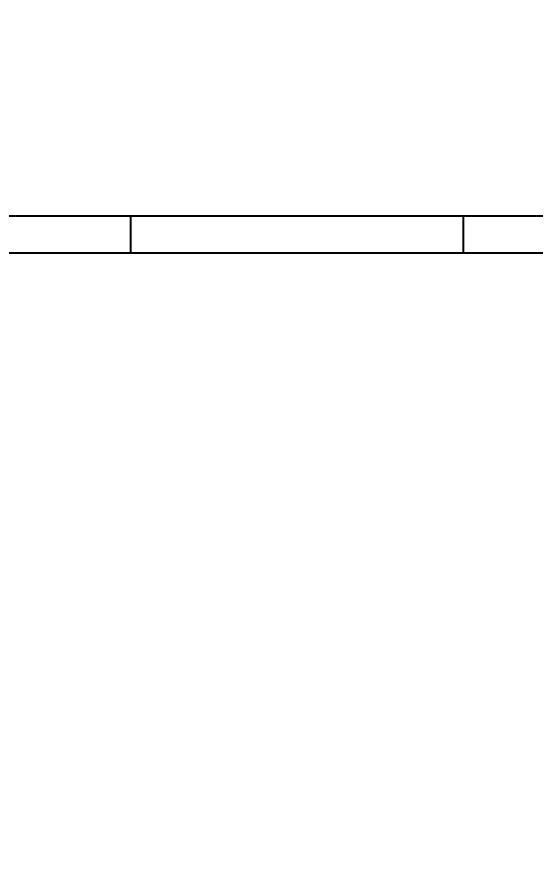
# Model space of a CAD drawing. Header units: millimetres. Extents: x 1293 to 41893, y 1011 to 26911.
# Drawn here: x 14137.9 to 14230.1, y 15258.9 to 15409.6 of the extents above; entities that cross this region are included whole.
import ezdxf

# ---------------------------------------------------------------- set-up
doc = ezdxf.new("R2010")
doc.units = ezdxf.units.MM
doc.header["$LTSCALE"] = 50
doc.layers.add('CAPA_1', color=7, linetype='Continuous')
doc.layers.add('STRUC', color=4, linetype='Continuous')
doc.styles.add('SLDTEXTSTYLE0', font='TXT', dxfattribs={"width": 0.75})
doc.dimstyles.new('SLDDIMSTYLE0', dxfattribs={"dimtxt": 100, "dimasz": 100, "dimexe": 0, "dimexo": 0.0625, "dimgap": 25, "dimtad": 2, "dimdec": 0, "dimlfac": 1.5, "dimrnd": 1e-09, "dimzin": 12, "dimdsep": 46, "dimtxsty": 'SLDTEXTSTYLE0', "dimsah": 1, "dimcen": 0.09, "dimadec": 0, "dimazin": 3, "dimtfac": 1, "dimtdec": 0, "dimtofl": 0, "dimtmove": 0, "dimatfit": 3, "dimfxl": 1, "dimfrac": 2, "dimtolj": 1, "dimtzin": 12, "dimarcsym": 0})

# ---------------------------------------------------------------- blocks, each defined once
blk = doc.blocks.new('_D_18')
at = {"layer": 'CAPA_1', "transparency": 16777216}
for p, q in [((6530.12, 15837.67), (6530.12, 16976.53)), ((16745.16, 15322.37), (16745.16, 16976.53)), ((6530.12, 16926.53), (16745.16, 16926.53))]:
    blk.add_line(p, q, dxfattribs=at)
for points in [[(6530.12, 16926.53), (6630.12, 16911.14), (6630.12, 16941.91)], [(16745.16, 16926.53), (16645.16, 16941.91), (16645.16, 16911.14)]]:
    blk.add_solid(points, dxfattribs=at)
at = {"layer": 'CAPA_1', "transparency": 16777216, "insert": (11452.92, 17055.44), "char_height": 100, "attachment_point": 1, "style": 'SLDTEXTSTYLE0'}
blk.add_mtext('15323', dxfattribs=at)

msp = doc.modelspace()

# ---------------------------------------------------------------- linework, layer by layer
at = {"color": 7, "linetype": 'Continuous', "lineweight": 25}
msp.add_line((13756.4601497, 15374.2452064), (14284.393483, 15374.2452064), dxfattribs=at)
at = {"layer": 'STRUC', "linetype": 'Continuous', "lineweight": 25}
for p, q in [((14158.093483, 15374.2452064), (14158.093483, 15367.5785398)), ((14217.3601497, 15367.5785398), (14217.3601497, 15374.2452064)), ((14284.1836257, 15367.5785398), (13756.4601497, 15367.5785398))]:
    msp.add_line(p, q, dxfattribs=at)

# ---------------------------------------------------------------- dimensions: what is measured, and where the dimension line sits
at = {"layer": 'CAPA_1'}
dim = msp.add_linear_dim(base=(16745.1618891, 16926.5285398), p1=(6530.1246702, 15774.167696), p2=(16745.1618891, 15258.8741626), dimstyle='SLDDIMSTYLE0', dxfattribs=at)
dim.commit()
dim.dimension.update_dxf_attribs({"geometry": '_D_18', "text_midpoint": (11637.6432797, 16926.5285398), "dimtype": 160})

doc.saveas('drawing.dxf')
